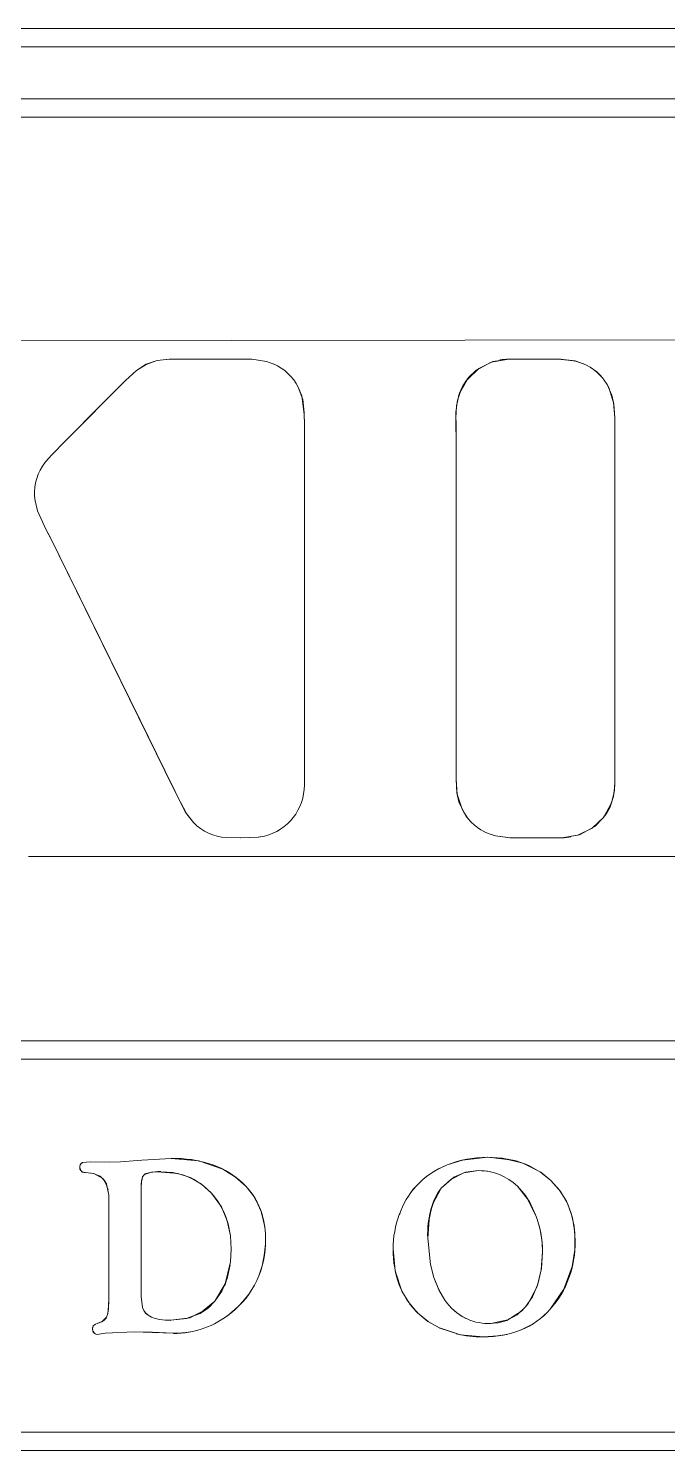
# Model space of a CAD drawing. Header units: millimetres. Extents: x 27602 to 523849, y 322139 to 568360.
# Drawn here: x 166311 to 166990, y 496682 to 498194 of the extents above; entities that cross this region are included whole.
import ezdxf

# ---------------------------------------------------------------- set-up
doc = ezdxf.new("R2010")
doc.units = ezdxf.units.MM

msp = doc.modelspace()

# ---------------------------------------------------------------- linework, layer by layer
at = {"color": 7, "lineweight": 13, "ltscale": 0.03937}
for p, q in [((164926.6, 498194.1), (168029.1, 498194.1)), ((164926.6, 498194.1), (168029.1, 498194.1)), ((164926.6, 498194.1), (168029.1, 498194.1)), ((164926.6, 498174.7), (168029.1, 498174.7)), ((164926.6, 498174.7), (168029.1, 498174.7)), ((168029.1, 498119.1), (164926.6, 498119.1)), ((168029.1, 498119.1), (164926.6, 498119.1)), ((168029.1, 498099.7), (164926.6, 498099.7)), ((168029.1, 498099.7), (164926.6, 498099.7)), ((164926.6, 497117.2), (168029.1, 497117.2)), ((164926.6, 497117.2), (168029.1, 497117.2)), ((168029.1, 497117.2), (164926.6, 497117.2)), ((164926.6, 497097.8), (168029.1, 497097.8)), ((164926.6, 497097.8), (168029.1, 497097.8)), ((168029.1, 496701), (164926.6, 496701)), ((168029.1, 496701), (164926.6, 496701)), ((164926.6, 496681.6), (168029.1, 496681.6)), ((164926.6, 496681.6), (168029.1, 496681.6))]:
    msp.add_line(p, q, dxfattribs=at)
at = {"color": 7, "lineweight": 13, "ltscale": 0.017703}
for q in [(166250, 497862), (166250, 497861.9)]:
    msp.add_line((167106.8, 497862.9), q, dxfattribs=at)
at = {"color": 7, "lineweight": 13, "ltscale": 0.000524175}
msp.add_line((166510.7, 497842.4), (166485.4, 497842.4), dxfattribs=at)
at = {"color": 7, "lineweight": 13, "ltscale": 0.000138741}
msp.add_line((166536.9, 497842.4), (166530.2, 497842.3), dxfattribs=at)
at = {"color": 7, "lineweight": 13, "ltscale": 0.000173824}
msp.add_line((166867, 497842.3), (166858.6, 497842.3), dxfattribs=at)
at = {"color": 7, "lineweight": 13, "ltscale": 1.15167e-05}
msp.add_line((166900.5, 497837.7), (166900, 497837.9), dxfattribs=at)
at = {"color": 7, "lineweight": 13, "ltscale": 0.001874}
msp.add_line((166414.1, 497819.8), (166350.2, 497755.4), dxfattribs=at)
msp.add_line((166414.1, 497819.8), (166350.2, 497755.4), dxfattribs=at)
at = {"color": 7, "lineweight": 13, "ltscale": 0.000918259}
msp.add_line((166385.2, 497790.6), (166353.9, 497759), dxfattribs=at)
at = {"color": 7, "lineweight": 13, "ltscale": 4.26771e-05}
msp.add_line((166765.3, 497774.8), (166765.4, 497772.8), dxfattribs=at)
at = {"color": 7, "lineweight": 13, "ltscale": 0.000171549}
msp.add_line((166765.4, 497772.8), (166765.5, 497764.5), dxfattribs=at)
at = {"color": 7, "lineweight": 13, "ltscale": 4.38246e-05}
msp.add_line((166765.5, 497764.5), (166765.5, 497762.3), dxfattribs=at)
at = {"color": 7, "lineweight": 13, "ltscale": 0.000105571}
msp.add_line((166353.9, 497759), (166350.2, 497755.4), dxfattribs=at)
at = {"color": 7, "lineweight": 13, "ltscale": 0.000142183}
msp.add_line((166332.6, 497655.5), (166329.4, 497661.6), dxfattribs=at)
at = {"color": 7, "lineweight": 13, "ltscale": 0.000181531}
msp.add_line((166329.4, 497661.6), (166333.5, 497653.8), dxfattribs=at)
at = {"color": 7, "lineweight": 13, "ltscale": 0.000142184}
msp.add_line((166332.6, 497655.5), (166329.4, 497661.6), dxfattribs=at)
at = {"color": 7, "lineweight": 13, "ltscale": 3.11258e-05}
msp.add_line((166333.3, 497654.1), (166332.6, 497655.5), dxfattribs=at)
msp.add_line((166333.3, 497654.1), (166332.6, 497655.5), dxfattribs=at)
at = {"color": 7, "lineweight": 13, "ltscale": 8.22185e-06}
msp.add_line((166333.5, 497653.8), (166333.3, 497654.1), dxfattribs=at)
at = {"color": 7, "lineweight": 13, "ltscale": 8.22114e-06}
msp.add_line((166333.5, 497653.8), (166333.3, 497654.1), dxfattribs=at)
at = {"color": 7, "lineweight": 13, "ltscale": 0.00619}
msp.add_line((166333.5, 497653.8), (166465.6, 497384.9), dxfattribs=at)
at = {"color": 7, "lineweight": 13, "ltscale": 3.76221e-05}
msp.add_line((166934.1, 497411.3), (166934.1, 497413.1), dxfattribs=at)
at = {"color": 7, "lineweight": 13, "ltscale": 0.000170858}
msp.add_line((166934.2, 497403), (166934.1, 497411.3), dxfattribs=at)
at = {"color": 7, "lineweight": 13, "ltscale": 4.98575e-05}
msp.add_line((166934.3, 497400.6), (166934.2, 497403), dxfattribs=at)
at = {"color": 7, "lineweight": 13, "ltscale": 0.000938896}
msp.add_line((166832.6, 497333.4), (166878, 497333.4), dxfattribs=at)
at = {"color": 7, "lineweight": 13, "ltscale": 0.015632}
msp.add_line((166310.9, 497313.3), (167067.5, 497313.3), dxfattribs=at)
msp.add_line((166310.9, 497313.3), (167067.5, 497313.3), dxfattribs=at)
at = {"color": 7, "lineweight": 13, "ltscale": 0.000642785}
msp.add_line((166431.5, 496990.6), (166462.6, 496992.4), dxfattribs=at)
msp.add_line((166431.5, 496990.6), (166462.6, 496992.4), dxfattribs=at)
at = {"color": 7, "lineweight": 13, "ltscale": 2.23314e-05}
msp.add_line((166367.5, 496987.3), (166368.4, 496987.8), dxfattribs=at)
msp.add_line((166367.5, 496987.3), (166368.4, 496987.8), dxfattribs=at)
at = {"color": 7, "lineweight": 13, "ltscale": 0.000173937}
for p, q in [((166368.4, 496987.8), (166376.8, 496988.7)), ((166376.8, 496988.7), (166368.4, 496987.8)), ((166368.4, 496987.8), (166376.8, 496988.7))]:
    msp.add_line(p, q, dxfattribs=at)
at = {"color": 7, "lineweight": 13, "ltscale": 3.06085e-05}
msp.add_line((166371.6, 496977.2), (166370.2, 496977.3), dxfattribs=at)
at = {"color": 7, "lineweight": 13, "ltscale": 0.00041147}
msp.add_line((166376.8, 496988.7), (166396.7, 496988.5), dxfattribs=at)
at = {"color": 7, "lineweight": 13, "ltscale": 0.00041148}
for p, q in [((166396.7, 496988.5), (166376.8, 496988.7)), ((166376.8, 496988.7), (166396.7, 496988.5))]:
    msp.add_line(p, q, dxfattribs=at)
at = {"color": 7, "lineweight": 13, "ltscale": 0.000250066}
msp.add_line((166396.7, 496988.5), (166408.8, 496988.7), dxfattribs=at)
at = {"color": 7, "lineweight": 13, "ltscale": 0.000250082}
msp.add_line((166408.8, 496988.7), (166396.7, 496988.5), dxfattribs=at)
at = {"color": 7, "lineweight": 13, "ltscale": 0.000250052}
msp.add_line((166396.7, 496988.5), (166408.8, 496988.7), dxfattribs=at)
at = {"color": 7, "lineweight": 13, "ltscale": 0.000469923}
msp.add_line((166408.8, 496988.7), (166431.5, 496990.6), dxfattribs=at)
msp.add_line((166408.8, 496988.7), (166431.5, 496990.6), dxfattribs=at)
at = {"color": 7, "lineweight": 13, "ltscale": 0.002359}
msp.add_line((166396.2, 496838.9), (166396.2, 496953.1), dxfattribs=at)
msp.add_line((166396.2, 496838.9), (166396.2, 496953.1), dxfattribs=at)
msp.add_line((166396.2, 496838.9), (166396.2, 496953.1), dxfattribs=at)
at = {"color": 7, "lineweight": 13, "ltscale": 0.002368}
msp.add_line((166430.6, 496960.1), (166430.6, 496845.4), dxfattribs=at)
msp.add_line((166430.6, 496960.1), (166430.6, 496845.4), dxfattribs=at)
at = {"color": 7, "lineweight": 13, "ltscale": 0.00024196}
msp.add_line((166430.6, 496845.4), (166432.1, 496833.8), dxfattribs=at)
msp.add_line((166430.6, 496845.4), (166432.1, 496833.8), dxfattribs=at)
at = {"color": 7, "lineweight": 13, "ltscale": 0.000178139}
for p, q in [((166392.5, 496806.4), (166384, 496805.2)), ((166384, 496805.2), (166392.5, 496806.4)), ((166392.5, 496806.4), (166384, 496805.2))]:
    msp.add_line(p, q, dxfattribs=at)
at = {"color": 7, "lineweight": 13, "ltscale": 0.000635757}
for p, q in [((166423.3, 496807.8), (166392.5, 496806.4)), ((166392.5, 496806.4), (166423.3, 496807.8))]:
    msp.add_line(p, q, dxfattribs=at)
at = {"color": 7, "lineweight": 13, "ltscale": 0.000635006}
msp.add_line((166423.2, 496807.8), (166392.5, 496806.4), dxfattribs=at)
at = {"color": 7, "lineweight": 13, "ltscale": 0.000399779}
msp.add_line((166442.6, 496807.4), (166423.3, 496807.8), dxfattribs=at)
at = {"color": 7, "lineweight": 13, "ltscale": 0.000399766}
msp.add_line((166442.6, 496807.3), (166423.3, 496807.8), dxfattribs=at)
at = {"color": 7, "lineweight": 13, "ltscale": 0.00046169}
for q in [(166442.6, 496807.4), (166442.6, 496807.3)]:
    msp.add_line((166464.9, 496806.3), q, dxfattribs=at)
at = {"color": 7, "lineweight": 13, "ltscale": 0.03937}
for points in [[(166447.9, 497841), (166436, 497836.9), (166425.8, 497830.4), (166414.1, 497819.8)], [(166447.9, 497841), (166435.9, 497836.8), (166425.6, 497830.2), (166414.1, 497819.8)], [(166571.6, 497837.2), (166564, 497840), (166548.3, 497842.2), (166529.5, 497842.3), (166475, 497842.4), (166460.9, 497842.2), (166447.9, 497841)], [(166571.6, 497837.2), (166564, 497840), (166548.2, 497842.2), (166536.5, 497842.3), (166476.2, 497842.4), (166460.4, 497842.2), (166447.9, 497841)], [(166821.5, 497842.3), (166804.6, 497839.8), (166789.5, 497832.3), (166777.1, 497820.5), (166768.8, 497805.3), (166765.8, 497792.6), (166765.2, 497779.7), (166765.5, 497749.9), (166765.5, 497705.7), (166765.5, 497395.7)], [(166821.5, 497842.3), (166802.9, 497839.2), (166786.6, 497830.2), (166777.7, 497821.3), (166771.1, 497810.7), (166766.9, 497798.7), (166765.3, 497786.1), (166765.4, 497768.8), (166765.5, 497740.4), (166765.5, 497620.1), (166765.5, 497395.7)], [(166900, 497837.9), (166892.2, 497840.5), (166876.1, 497842.3), (166860.4, 497842.3), (166821.5, 497842.3)], [(166900, 497837.9), (166892.4, 497840.4), (166876.8, 497842.3), (166861.1, 497842.3), (166821.5, 497842.3)], [(166900, 497837.9), (166891.4, 497840.7), (166873.7, 497842.4), (166867, 497842.3)], [(166604.2, 497389.4), (166604.2, 497772.9), (166604.1, 497784), (166601.4, 497803.3), (166597.7, 497812.5)], [(166604.2, 497389.4), (166604.2, 497771.7), (166604.1, 497785.7), (166602.4, 497799.5), (166597.7, 497812.5)], [(166934.1, 497780), (166932.9, 497796.4), (166931.1, 497804.2), (166926, 497815.3)], [(166934.1, 497780), (166933.2, 497794.8), (166927.8, 497812.1), (166926, 497815.3)], [(166878, 497333.4), (166896.7, 497336.5), (166913, 497345.5), (166921.9, 497354.4), (166928.5, 497365), (166932.7, 497377.1), (166934.2, 497389.7), (166934.1, 497407.1), (166934.1, 497435.8), (166934.1, 497557.2), (166934.1, 497780)], [(166878, 497333.4), (166894.9, 497336), (166910.1, 497343.4), (166922.5, 497355.2), (166930.8, 497370.4), (166933.7, 497383.1), (166934.3, 497396.1), (166934.1, 497425.9), (166934.1, 497470.1), (166934.1, 497780)], [(166350.2, 497755.4), (166335.8, 497740.7), (166329, 497733.1), (166325.7, 497728.5)], [(166350.2, 497755.4), (166335.8, 497740.7), (166329.1, 497733.1), (166325.7, 497728.5)], [(166350.2, 497755.4), (166335.8, 497740.7), (166329, 497733.1), (166325.7, 497728.5)], [(166318, 497691.7), (166320.5, 497681.1), (166329.4, 497661.6)], [(166318, 497691.7), (166320.5, 497681.1), (166329.4, 497661.6)], [(166333.5, 497653.8), (166429.5, 497458.4), (166456.2, 497404.1), (166466.9, 497382.4), (166477.5, 497361.1), (166486.5, 497349.6)], [(166333.5, 497653.8), (166454, 497408.6), (166469, 497377.9), (166479.3, 497358.3), (166486.5, 497349.6)], [(166765.5, 497395.7), (166766.6, 497379.3), (166768.5, 497371.6), (166773.6, 497360.4)], [(166765.5, 497395.7), (166766.6, 497379.3), (166768.5, 497371.6), (166773.6, 497360.4)], [(166765.5, 497395.7), (166766.4, 497380.9), (166771.8, 497363.7), (166773.6, 497360.4)], [(166521.1, 497333.6), (166536.8, 497333.3), (166555.5, 497334.1), (166561.9, 497335.1)], [(166521.1, 497333.6), (166536.1, 497333.3), (166555.1, 497334.1), (166561.9, 497335.1)], [(166799.6, 497337.8), (166807.3, 497335.3), (166823.3, 497333.4), (166839, 497333.4), (166878, 497333.4)], [(166799.6, 497337.8), (166807.2, 497335.3), (166822.7, 497333.4), (166838.4, 497333.4), (166878, 497333.4)], [(166562.2, 496919.5), (166558.4, 496935.9), (166551.4, 496950.7), (166542.5, 496962.3), (166531.1, 496972.5), (166517.5, 496980.9), (166492.1, 496989.6), (166462.6, 496992.4)], [(166839.6, 496986.1), (166825.8, 496990.5), (166799.3, 496993.5), (166772.4, 496990.5), (166756.1, 496985.4)], [(166798.5, 496993.5), (166814.3, 496992.5), (166829.4, 496989.6), (166842.9, 496984.7), (166855.2, 496977.8), (166866.2, 496969)], [(166798.5, 496993.5), (166814.7, 496992.5), (166836.3, 496987.4), (166855.5, 496977.6), (166866.2, 496969)], [(166371.6, 496977.2), (166367.8, 496978.2), (166365.7, 496980.9), (166365.5, 496982.8)], [(166371.6, 496977.2), (166368.5, 496977.8), (166366.5, 496979.4), (166365.5, 496982.8)], [(166505.4, 496955.5), (166494.8, 496965), (166482.9, 496972), (166469.7, 496976.3), (166448, 496978.2), (166441.8, 496977.6), (166435.2, 496975.7), (166433.8, 496974.9)], [(166451.7, 496978.2), (166442.5, 496977.7), (166436.2, 496976.2), (166433.9, 496974.9)], [(166505.5, 496955.4), (166496.8, 496963.6), (166486.9, 496970), (166476, 496974.6), (166464.3, 496977.3), (166451.7, 496978.2)], [(166505.5, 496955.4), (166496.8, 496963.5), (166486.9, 496970), (166476.1, 496974.6), (166464.4, 496977.3), (166451.7, 496978.2)], [(166789.2, 496979.3), (166773.8, 496976.9), (166759.8, 496970), (166749.7, 496960.6)], [(166789.2, 496979.3), (166775.6, 496977.6), (166763.1, 496972.5), (166749.7, 496960.6)], [(166389.9, 496971), (166380.3, 496976.2), (166371.6, 496977.2)], [(166395.7, 496959), (166392.1, 496968.3), (166387, 496973.3), (166380.2, 496976.2), (166371.6, 496977.2)], [(166389.9, 496971), (166380.3, 496976.2), (166371.6, 496977.2)], [(166396.2, 496953.1), (166393.9, 496965.1), (166389.9, 496971)], [(166396.2, 496953.1), (166393.8, 496965.3), (166389.9, 496971)], [(166433.9, 496974.9), (166433.3, 496974.4), (166432.2, 496972.5), (166430.8, 496965.8), (166430.6, 496960.1)], [(166433.9, 496974.9), (166432.2, 496972.6), (166431.1, 496968.3), (166430.6, 496960.1)], [(166830.6, 496962.8), (166839.5, 496952.5), (166850.3, 496931.7)], [(166850, 496932.4), (166841.5, 496949.7), (166830.6, 496962.8)], [(166850, 496932.4), (166843.4, 496946.5), (166830.6, 496962.8)], [(166865.5, 496831.9), (166880.1, 496853.2), (166889, 496877.3), (166891.7, 496895.2), (166891.7, 496913), (166889.2, 496929.3), (166884.3, 496943.7), (166876.8, 496956.8), (166866.2, 496969)], [(166866.2, 496969), (166875.4, 496958.7), (166882.7, 496947), (166887.9, 496934), (166891, 496920.1), (166892, 496904.9)], [(166866.2, 496969), (166875.4, 496958.7), (166882.7, 496946.9), (166887.9, 496934), (166891, 496920.1), (166892, 496904.9)], [(166526.4, 496895.8), (166525.6, 496910), (166522.2, 496926), (166516, 496940.7), (166505.5, 496955.4)], [(166526.4, 496895.8), (166525.6, 496909.9), (166523.1, 496922.7), (166518.9, 496934.8), (166513, 496945.7), (166505.5, 496955.4)], [(166735.3, 496907.4), (166737.3, 496932), (166740.3, 496943.2), (166749.6, 496960.5)], [(166735.3, 496907.4), (166738.4, 496879.4), (166741.9, 496865.7), (166747, 496852.7), (166753.5, 496841.7)], [(166735.3, 496907.4), (166738.2, 496879.4), (166741.8, 496865.7), (166747, 496852.8), (166753.5, 496841.7)], [(166509.1, 496840.4), (166520.1, 496859), (166525.7, 496882.2), (166526.4, 496895.8)], [(166509.1, 496840.4), (166520.2, 496859.1), (166525.7, 496882.4), (166526.4, 496895.8)], [(166724.6, 496828.1), (166715.3, 496838.9), (166707.9, 496851.2), (166700.8, 496872.7), (166698.5, 496896.2)], [(166857.4, 496893), (166856.2, 496875.2), (166852.5, 496858.5), (166846.8, 496845.2), (166839.3, 496834.3), (166830.4, 496826.1), (166820.3, 496820.5), (166802.5, 496816.8), (166795.6, 496816.9)], [(166841.7, 496837.2), (166851.7, 496856), (166856, 496873.8), (166857.4, 496893)], [(166841.7, 496837.2), (166851.7, 496856.1), (166856, 496873.8), (166857.4, 496893)], [(166462.4, 496820.2), (166482.4, 496822.9), (166499.6, 496831.5), (166509.1, 496840.4), (166516.6, 496851.3), (166522.1, 496864.6), (166525.3, 496879.1)], [(166393.5, 496822.4), (166395.2, 496827.3), (166396.2, 496838.9)], [(166393.5, 496822.4), (166395.2, 496827.2), (166396.2, 496838.9)], [(166462.4, 496820.2), (166478.8, 496822), (166493.6, 496827.6), (166509.1, 496840.4)], [(166462.4, 496820.2), (166478.7, 496821.9), (166493.4, 496827.5), (166501.8, 496833.2), (166509.1, 496840.4)], [(166794.1, 496802.6), (166770.2, 496804.8), (166748.2, 496811.8), (166735.7, 496818.9), (166724.6, 496828.1)], [(166794.1, 496802.6), (166770, 496804.8), (166747.9, 496812), (166735.6, 496819), (166724.6, 496828.1)], [(166800.3, 496816.8), (166810.1, 496817.6), (166819.4, 496820.1), (166835.1, 496830), (166841.7, 496837.2)], [(166800.3, 496816.8), (166810.1, 496817.6), (166819.3, 496820.1), (166835, 496829.9), (166841.7, 496837.2)], [(166378.9, 496811.2), (166379.7, 496814.2), (166382.1, 496816.2), (166383.9, 496816.7)], [(166378.9, 496811.2), (166379.7, 496814.2), (166382.1, 496816.2), (166383.9, 496816.7)], [(166384, 496805.2), (166381.7, 496805.7), (166379.3, 496808.5), (166378.9, 496811.2)], [(166382.4, 496805.4), (166381.7, 496805.7), (166379.3, 496808.5), (166378.9, 496811.2)], [(166384, 496805.2), (166381.7, 496805.7), (166379.8, 496807.4), (166378.9, 496811.2)], [(166383.9, 496816.7), (166389, 496818.4), (166394.1, 496823.7)], [(166383.9, 496816.7), (166390.8, 496819.4), (166393.5, 496822.4)], [(166383.9, 496816.7), (166390.8, 496819.5), (166393.5, 496822.4)]]:
    msp.add_lwpolyline(points, dxfattribs=at)
for centre, radius, start, end in [((166821.5, 497785.4), 56.9, 89.9785, 99.6553), ((166551, 497789.4), 52.1, 26.4178, 66.7624), ((166551, 497789.4), 52.1, 26.4174, 66.7627), ((166821.3, 497786.5), 55.8, 126.2838, 143.3491), ((166880.5, 497789.1), 52.5, 29.8936, 68.2186), ((166880.4, 497789), 52.6, 29.9302, 68.1777), ((166821.8, 497786.3), 56.3, 144.5764, 162.6017), ((166369.2, 497700.2), 51.8, 146.9836, 189.4665), ((166369.2, 497700.2), 51.8, 146.983, 189.467), ((166369.2, 497700.2), 51.8, 146.9836, 189.4665), ((166548.2, 497389.3), 56, 284.1082, 0.0781), ((166548.2, 497389.3), 56, 284.1082, 0.0781), ((166877.7, 497389.5), 56.4, 324.5865, 342.5512), ((166819.4, 497386.9), 52.9, 210.0111, 248.0243), ((166819.4, 497386.9), 52.9, 210.0111, 248.0243), ((166819.4, 497386.9), 52.8, 210.0107, 248.0246), ((166524, 497385.4), 51.9, 223.6605, 266.8043), ((166524, 497385.4), 51.9, 223.6592, 266.804), ((166878.1, 497390.2), 56.8, 269.9787, 279.5836), ((166797.9, 496881.2), 112.3, 89.6849, 111.8855), ((166797.9, 496881.2), 112.3, 89.6844, 111.8863), ((166370.8, 496983.2), 5.28, 128.2474, 184.2275), ((166370.7, 496983.2), 5.26, 128.1582, 184.317), ((166370.6, 496983.3), 5.07, 144.7798, 162.3728), ((166370.5, 496982.4), 5.02, 227.2846, 244.5571), ((166788.3, 496902.2), 89.2, 111.1473, 137.1241), ((166788.3, 496902.2), 89.2, 111.1448, 137.1235), ((166791.2, 496896.9), 95.2, 111.6733, 127.3495), ((166789.5, 496920), 59.3, 46.1452, 90.2248), ((166789.9, 496920.8), 58.5, 45.879, 90.6272), ((166790, 496922.9), 56.4, 77.7811, 90.7263), ((166789.4, 496903.4), 89.2, 138.2233, 160.9828), ((166789.5, 496903.4), 89.2, 138.2268, 160.9767), ((166448.9, 496904), 76.4, 18.6903, 39.8578), ((166804, 496895.8), 105.5, 159.644, 179.7712), ((166804, 496895.8), 105.5, 159.6417, 179.773), ((166747.2, 496892.9), 110.2, 0.0622, 21.0453), ((166747.2, 496892.8), 110.2, 0.063, 21.0446), ((166748.1, 496893), 109.2, 0.0025, 13.1532), ((166469.6, 496901.8), 92.8, 321.2594, 328.272), ((166803.4, 496876.1), 60.6, 214.6185, 242.8822), ((166341.2, 496837.5), 55, 348.5025, 1.4575), ((166465.3, 496902.3), 96.1, 269.781, 309.1857), ((166465.3, 496902.3), 96.1, 269.7805, 309.1868), ((166460.5, 496910.1), 105.2, 299.7676, 315.1166), ((166782.9, 496887.8), 83.5, 216.7571, 225.684), ((166384, 496811.4), 5.12, 137.4128, 181.5979), ((166465.1, 496905.4), 99.1, 269.8987, 280.2842), ((166793.2, 496923.3), 120.8, 256.8068, 270.436), ((166795.9, 496909.1), 106.5, 269.0356, 290.9296)]:
    msp.add_arc(centre, radius, start, end, dxfattribs=at)
for centre, major_axis, ratio, start_param, end_param in [((166020.8, 496355.3), (-514.2, -614.2), 0.329701, 3.139873, 3.41093), ((166014.9, 496347.7), (-520.1, -621.8), 0.327755, 3.139746, 3.409175), ((167170.6, 496700.4), (738.8, -272), 0.076941, 2.935527, 3.089671), ((165876.4, 496564.6), (676.3, 383.8), 0.306981, 6.110701, 6.395299), ((165866.1, 496558.9), (686.6, 389.5), 0.304677, 6.112052, 6.394513), ((166847.8, 496827.8), (86.6, -143), 0.502866, 3.322901, 3.855028), ((166889.4, 496778.3), (128.1, -193.2), 0.44294, 3.294796, 3.730653), ((165602.4, 497382.3), (948.3, -525.5), 0.290031, 6.164445, 6.442552), ((165605, 497380.9), (945.8, -524.2), 0.29042, 6.164296, 6.442777), ((166139.9, 497230.3), (740.5, -376.5), 0.349445, 6.192666, 6.459006), ((166136.1, 497232.2), (744.4, -378.4), 0.348531, 6.192906, 6.458565), ((167369.1, 497291.1), (654.8, 450.7), 0.320634, 2.924348, 3.204276), ((167075.8, 497524.5), (-297.4, -703.5), 0.260391, 6.126735, 6.392816), ((167080.5, 497535.4), (-302.1, -714.4), 0.258371, 6.127977, 6.392), ((166982.4, 497150.6), (548.9, 320.1), 0.149106, 3.103311, 3.391878), ((166985.4, 497152.4), (551.9, 322), 0.148704, 3.103404, 3.391177), ((166290.9, 497633.2), (559.3, -814.9), 0.287864, 6.088125, 6.354791), ((166291.7, 497631.9), (558.4, -813.5), 0.288095, 6.087948, 6.354833)]:
    msp.add_ellipse(centre, major_axis=major_axis, ratio=ratio, start_param=start_param, end_param=end_param, dxfattribs=at)

doc.saveas('drawing.dxf')
